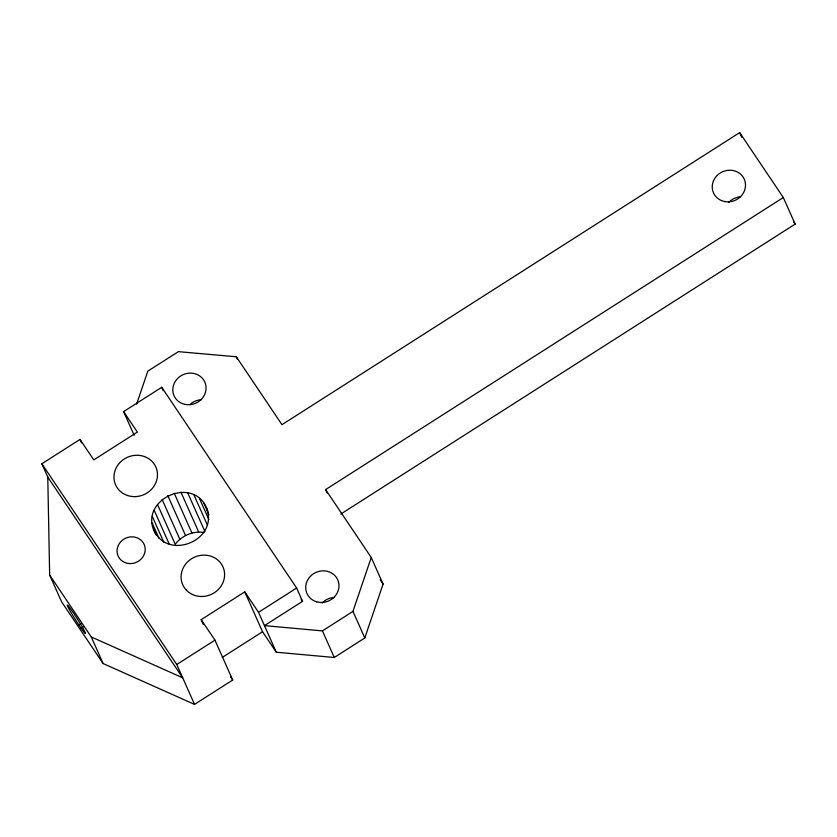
<?xml version="1.0" encoding="UTF-8"?>
<svg xmlns="http://www.w3.org/2000/svg" width="837" height="837" viewBox="0 0 837 837"><rect width="100%" height="100%" fill="white"/><g stroke="black" fill="none" stroke-linecap="round" stroke-linejoin="round"><path stroke-width="1.26" d="M156.205 535C134.883 500.484 195.345 472.466 207.817 511.051M134.161 435.303L123.614 411.605L161.729 387.29L296.622 588.024L302.544 601.322L264.461 625.626L322.444 630.899L352.952 611.366L371.251 557.494L325.603 489.593L783.306 197.522L739.678 132.612L281.964 424.683L236.306 356.771L178.365 351.655L147.846 371.126L136.609 404.125M203.276 624.371L201.183 619.673L244.781 591.853L262.536 631.747L276.304 652.222L334.277 657.495L364.796 637.951L383.084 584.08L371.251 557.494M204.291 532.541C193.368 530.616 181.901 535.502 175.205 544.249L157.45 504.366M47.772 477.069L49.655 575.04L91.275 636.957L182.696 677.803L47.772 477.069L41.85 463.771L80.017 439.415L93.786 459.89L137.373 432.08L123.614 411.605M78.95 625.061L81.126 628.221A16.834 1.004 57.5 0 0 85.112 632.28A16.834 1.004 57.5 0 0 76.167 617.089L73.823 613.531A16.834 1.004 57.5 0 0 67.661 606.312A16.834 1.004 57.5 0 0 78.95 625.061L81.137 623.659M340.743 514.085L795.15 224.107L783.306 197.522M214.952 640.148L232.707 680.031L194.54 704.388L176.774 664.505L214.952 640.148L201.183 619.673M276.304 652.222L258.539 612.328L296.622 588.024M222.213 657.474L262.536 631.747M81.126 628.221L83.292 626.84M49.655 575.04L61.499 601.636L103.118 663.553L194.54 704.388M793.696 221.951L795.15 224.107M380.186 579.769L383.084 584.08M301.09 599.156L302.544 601.322M244.781 591.853L258.539 612.328M230.531 676.798L232.707 680.031M41.85 463.771L176.774 664.505M153.589 529.141C166.218 561.449 218.562 540.984 206.77 508.708M739.678 132.612L741.728 137.237M325.603 489.593L327.152 493.066M352.952 611.366L364.796 637.951M236.306 356.771L237.342 359.083M322.444 630.899L334.277 657.495M161.729 387.29L163.205 390.607M203.778 503.079L208.999 514.807M199.415 498.371L208.821 519.495M193.933 494.866L207.513 525.364M187.655 492.752L204.887 531.464M180.938 492.156L198.704 532.05M174.18 493.129L191.945 533.012M167.777 495.588L185.532 535.481M162.085 499.407L179.84 539.3M154.134 510.162L169.273 544.186M152.324 516.471L163.822 542.282M152.146 522.916L158.936 538.17M80.017 439.415L81.587 442.94M91.275 636.957L103.118 663.553M190.731 403.863A16.834 15.61 -24 0 1 201.361 399.72M728.608 202.418A16.834 15.61 -24 0 1 740.232 196.862M322.172 602.964A16.834 15.61 -24 0 1 334.361 597.451M135.427 496.613L134.056 496.623A22.013 20.412 -24 0 1 117.504 465.613A22.013 20.412 -24 0 1 154.918 465.215A22.013 20.412 -24 0 1 135.427 496.613M185.898 589.666L185.071 588.673A22.013 20.412 -24 0 1 200.409 555.412A22.013 20.412 -24 0 1 222.966 582.594A22.013 20.412 -24 0 1 185.898 589.666M128.678 563.5A14.25 13.204 -24 0 0 144.372 544.95A14.25 13.204 -24 0 0 120.361 542.188A14.25 13.204 -24 0 0 128.678 563.5M725.02 201.602A16.834 15.61 -24 0 0 744.815 180.656A16.834 15.61 -24 0 0 716.775 175.833A16.834 15.61 -24 0 0 725.02 201.602M316.71 601.824A16.834 15.61 -24 0 0 338.723 582.981A16.834 15.61 -24 0 0 311.605 575.165A16.834 15.61 -24 0 0 316.71 601.824M184.883 404.365A16.834 15.61 -24 0 0 205.567 384.214A16.834 15.61 -24 0 0 177.852 378.209A16.834 15.61 -24 0 0 184.883 404.365"/></g></svg>
